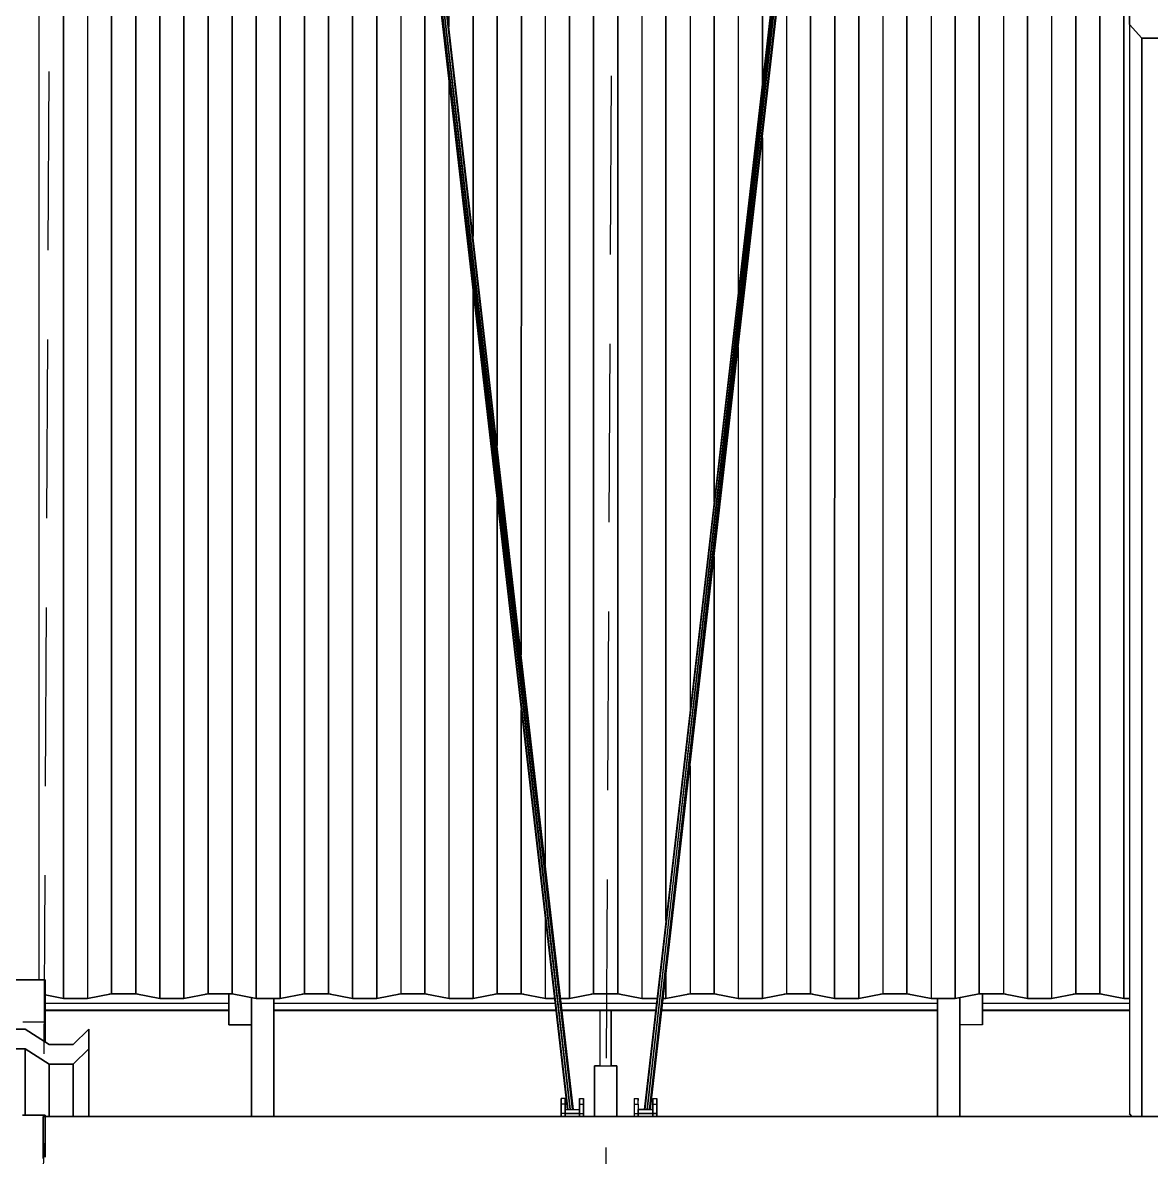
# Model space of a CAD drawing. Header units: millimetres. Extents: x -4997 to -4876, y -8737 to -8661.
# Drawn here: x -4954.229 to -4950.215, y -8700.73 to -8696.697 of the extents above; entities that cross this region are included whole.
import ezdxf

# ---------------------------------------------------------------- set-up
doc = ezdxf.new("R2010")
doc.units = ezdxf.units.MM
doc.header["$LTSCALE"] = 0.1
doc.linetypes.add('HIDDEN', pattern=[9.525, 6.35, -3.175])
for name, color, linetype in [('cobertura nova', 4, 'Continuous'), ('hachuras cobertura', 251, 'Continuous'), ('imagem', 7, 'Continuous'), ('layout cobertura', 251, 'Continuous')]:
    doc.layers.add(name, color=color, linetype=linetype)
picture_1 = doc.add_image_def('image1.jpg', size_in_pixel=(1920, 1080))

msp = doc.modelspace()

# ---------------------------------------------------------------- linework, layer by layer
at = {"layer": 'cobertura nova'}
for p, q in [((-4952.927, -8695.048), (-4952.2922, -8700.5599)), ((-4952.2894, -8700.5599), (-4952.927, -8695.048)), ((-4952.2818, -8700.5599), (-4952.9237, -8695.0536)), ((-4952.2894, -8700.5599), (-4952.9237, -8695.0536)), ((-4952.2736, -8700.5599), (-4952.9157, -8695.0559)), ((-4952.9157, -8695.0559), (-4952.2817, -8700.5599)), ((-4952.2697, -8700.5599), (-4952.9078, -8695.0536)), ((-4952.9078, -8695.0536), (-4952.2735, -8700.5599)), ((-4952.2697, -8700.5599), (-4952.9045, -8695.048)), ((-4951.384, -8695.048), (-4952.0189, -8700.5599)), ((-4952.0161, -8700.5599), (-4951.3807, -8695.0424)), ((-4951.384, -8695.048), (-4952.0161, -8700.5599)), ((-4952.0084, -8700.5599), (-4951.3727, -8695.0401)), ((-4951.3807, -8695.0424), (-4952.0084, -8700.5599)), ((-4952.0003, -8700.5599), (-4951.3727, -8695.0401)), ((-4952.0002, -8700.5599), (-4951.3648, -8695.0424)), ((-4951.9964, -8700.5599), (-4951.3648, -8695.0424)), ((-4951.9964, -8700.5599), (-4951.3615, -8695.048)), ((-4950.2926, -8696.6422), (-4950.2927, -8696.7036)), ((-4950.2927, -8696.7036), (-4950.2926, -8696.6422)), ((-4950.2927, -8696.7036), (-4950.2927, -8700.5751)), ((-4950.2927, -8696.7036), (-4950.2492, -8696.7515)), ((-4950.2492, -8696.7516), (-4950.2927, -8696.7036)), ((-4950.2492, -8696.7516), (-4950.2492, -8696.7515)), ((-4950.2492, -8696.7515), (-4950.1635, -8696.7515)), ((-4950.1635, -8696.7516), (-4950.2492, -8696.7516)), ((-4954.2291, -8700.099), (-4958.0691, -8700.099)), ((-4958.0691, -8700.099), (-4954.2291, -8700.099)), ((-4954.1491, -8700.099), (-4954.2291, -8700.099)), ((-4954.2291, -8700.099), (-4954.1491, -8700.0991)), ((-4954.1492, -8700.249), (-4954.1492, -8700.0991)), ((-4954.1491, -8700.0991), (-4954.1491, -8700.099)), ((-4954.1491, -8700.0991), (-4954.1491, -8700.249)), ((-4954.1491, -8700.1021), (-4954.1491, -8700.1019)), ((-4951.9415, -8700.0833), (-4951.9415, -8700.166)), ((-4954.0843, -8700.166), (-4954.1491, -8700.1526)), ((-4954.1491, -8700.1526), (-4954.0843, -8700.166)), ((-4954.0843, -8700.1433), (-4954.0843, -8700.1433)), ((-4954.0843, -8700.1433), (-4954.0843, -8700.1433)), ((-4953.9129, -8700.1483), (-4953.9986, -8700.166)), ((-4953.9986, -8700.166), (-4953.9129, -8700.1483)), ((-4953.8187, -8700.1501), (-4953.9214, -8700.1501)), ((-4953.9129, -8700.1483), (-4953.8272, -8700.1483)), ((-4953.8272, -8700.1483), (-4953.9129, -8700.1483)), ((-4953.8272, -8700.1483), (-4953.7415, -8700.166)), ((-4953.7415, -8700.166), (-4953.8272, -8700.1483)), ((-4953.6558, -8700.166), (-4953.57, -8700.1483)), ((-4953.57, -8700.1483), (-4953.6558, -8700.166)), ((-4953.4958, -8700.1501), (-4953.5786, -8700.1501)), ((-4953.57, -8700.1483), (-4953.4843, -8700.1483)), ((-4953.4843, -8700.1483), (-4953.57, -8700.1483)), ((-4953.4958, -8700.1483), (-4953.4958, -8700.2594)), ((-4953.4958, -8700.2594), (-4953.4958, -8700.1483)), ((-4953.4843, -8700.1483), (-4953.3986, -8700.166)), ((-4953.3986, -8700.166), (-4953.4843, -8700.1483)), ((-4953.3129, -8700.166), (-4953.2272, -8700.1483)), ((-4953.2272, -8700.1483), (-4953.3129, -8700.166)), ((-4953.1329, -8700.1501), (-4953.2357, -8700.1501)), ((-4953.2272, -8700.1483), (-4953.1415, -8700.1483)), ((-4953.1415, -8700.1483), (-4953.2272, -8700.1483)), ((-4953.1415, -8700.1483), (-4953.0558, -8700.166)), ((-4953.0558, -8700.166), (-4953.1415, -8700.1483)), ((-4952.8843, -8700.1483), (-4952.97, -8700.166)), ((-4952.97, -8700.166), (-4952.8843, -8700.1483)), ((-4952.7901, -8700.1501), (-4952.8929, -8700.1501)), ((-4952.7986, -8700.1483), (-4952.8843, -8700.1483)), ((-4952.8843, -8700.1483), (-4952.7986, -8700.1483)), ((-4952.7129, -8700.166), (-4952.7986, -8700.1483)), ((-4952.7986, -8700.1483), (-4952.7129, -8700.166)), ((-4952.6272, -8700.166), (-4952.5415, -8700.1483)), ((-4952.5415, -8700.1483), (-4952.6272, -8700.166)), ((-4952.4472, -8700.1501), (-4952.55, -8700.1501)), ((-4952.5415, -8700.1483), (-4952.4558, -8700.1483)), ((-4952.4558, -8700.1483), (-4952.5415, -8700.1483)), ((-4952.37, -8700.166), (-4952.4558, -8700.1483)), ((-4952.4558, -8700.1483), (-4952.37, -8700.166)), ((-4952.2843, -8700.166), (-4952.1986, -8700.1483)), ((-4952.1986, -8700.1483), (-4952.2843, -8700.166)), ((-4952.1043, -8700.1501), (-4952.2072, -8700.1501)), ((-4952.1986, -8700.1483), (-4952.1129, -8700.1483)), ((-4952.1129, -8700.1483), (-4952.1986, -8700.1483)), ((-4952.0272, -8700.166), (-4952.1129, -8700.1483)), ((-4952.1129, -8700.1483), (-4952.0272, -8700.166)), ((-4951.8558, -8700.1483), (-4951.9415, -8700.166)), ((-4951.9415, -8700.166), (-4951.8558, -8700.1483)), ((-4951.7615, -8700.1501), (-4951.8644, -8700.1501)), ((-4951.77, -8700.1483), (-4951.8558, -8700.1483)), ((-4951.8558, -8700.1483), (-4951.77, -8700.1483)), ((-4951.6843, -8700.166), (-4951.77, -8700.1483)), ((-4951.77, -8700.1483), (-4951.6843, -8700.166)), ((-4951.5129, -8700.1483), (-4951.5986, -8700.166)), ((-4951.5986, -8700.166), (-4951.5129, -8700.1483)), ((-4951.4186, -8700.1501), (-4951.5215, -8700.1501)), ((-4951.4272, -8700.1483), (-4951.5129, -8700.1483)), ((-4951.5129, -8700.1483), (-4951.4272, -8700.1483)), ((-4951.4272, -8700.1483), (-4951.3415, -8700.166)), ((-4951.3415, -8700.166), (-4951.4272, -8700.1483)), ((-4951.17, -8700.1483), (-4951.2558, -8700.166)), ((-4951.2558, -8700.166), (-4951.17, -8700.1483)), ((-4951.0757, -8700.1501), (-4951.1787, -8700.1501)), ((-4951.0843, -8700.1483), (-4951.17, -8700.1483)), ((-4951.17, -8700.1483), (-4951.0843, -8700.1483)), ((-4950.9986, -8700.166), (-4951.0843, -8700.1483)), ((-4951.0843, -8700.1483), (-4950.9986, -8700.166)), ((-4950.9129, -8700.166), (-4950.8272, -8700.1483)), ((-4950.8272, -8700.1483), (-4950.9129, -8700.166)), ((-4950.7415, -8700.1483), (-4950.8272, -8700.1483)), ((-4950.8272, -8700.1483), (-4950.7415, -8700.1483)), ((-4950.8158, -8700.1483), (-4950.8158, -8700.2594)), ((-4950.8158, -8700.2594), (-4950.8158, -8700.1483)), ((-4950.7328, -8700.1501), (-4950.8158, -8700.1501)), ((-4950.6558, -8700.166), (-4950.7415, -8700.1483)), ((-4950.7415, -8700.1483), (-4950.6558, -8700.166)), ((-4950.4843, -8700.1483), (-4950.57, -8700.166)), ((-4950.57, -8700.166), (-4950.4843, -8700.1483)), ((-4950.39, -8700.1501), (-4950.493, -8700.1501)), ((-4950.4843, -8700.1483), (-4950.3986, -8700.1483)), ((-4950.3986, -8700.1483), (-4950.4843, -8700.1483)), ((-4950.3986, -8700.1483), (-4950.3129, -8700.166)), ((-4950.3129, -8700.166), (-4950.3986, -8700.1483)), ((-4953.4958, -8700.1827), (-4954.1491, -8700.1827)), ((-4953.9986, -8700.166), (-4954.0843, -8700.166)), ((-4954.0843, -8700.166), (-4953.9986, -8700.166)), ((-4953.7415, -8700.166), (-4953.6558, -8700.166)), ((-4953.6558, -8700.166), (-4953.7415, -8700.166)), ((-4953.4158, -8700.5846), (-4953.4158, -8700.1625)), ((-4953.4158, -8700.1625), (-4953.4158, -8700.5846)), ((-4953.4158, -8700.1625), (-4953.4158, -8700.2594)), ((-4953.4158, -8700.2594), (-4953.4158, -8700.1625)), ((-4953.3986, -8700.166), (-4953.3129, -8700.166)), ((-4953.3129, -8700.166), (-4953.3986, -8700.166)), ((-4953.3358, -8700.166), (-4953.3358, -8700.5846)), ((-4953.3358, -8700.5846), (-4953.3358, -8700.166)), ((-4952.3356, -8700.1827), (-4953.3358, -8700.1827)), ((-4953.0558, -8700.166), (-4952.97, -8700.166)), ((-4952.97, -8700.166), (-4953.0558, -8700.166)), ((-4952.6272, -8700.166), (-4952.7129, -8700.166)), ((-4952.7129, -8700.166), (-4952.6272, -8700.166)), ((-4952.3375, -8700.166), (-4952.37, -8700.166)), ((-4952.37, -8700.166), (-4952.3375, -8700.166)), ((-4952.2843, -8700.166), (-4952.3151, -8700.166)), ((-4952.315, -8700.166), (-4952.2843, -8700.166)), ((-4951.9754, -8700.1827), (-4952.3131, -8700.1827)), ((-4951.9735, -8700.166), (-4952.0272, -8700.166)), ((-4952.0272, -8700.166), (-4951.9735, -8700.166)), ((-4950.9758, -8700.1827), (-4951.9529, -8700.1827)), ((-4951.9415, -8700.166), (-4951.951, -8700.166)), ((-4951.951, -8700.166), (-4951.9415, -8700.166)), ((-4951.5986, -8700.166), (-4951.6843, -8700.166)), ((-4951.6843, -8700.166), (-4951.5986, -8700.166)), ((-4951.3415, -8700.166), (-4951.2558, -8700.166)), ((-4951.2558, -8700.166), (-4951.3415, -8700.166)), ((-4950.9129, -8700.166), (-4950.9986, -8700.166)), ((-4950.9986, -8700.166), (-4950.9129, -8700.166)), ((-4950.9758, -8700.5846), (-4950.9758, -8700.166)), ((-4950.9758, -8700.166), (-4950.9758, -8700.5846)), ((-4950.8958, -8700.1625), (-4950.8958, -8700.5846)), ((-4950.8958, -8700.5846), (-4950.8958, -8700.1625)), ((-4950.8958, -8700.1625), (-4950.8958, -8700.2594)), ((-4950.8958, -8700.2594), (-4950.8958, -8700.1625)), ((-4950.8958, -8700.1827), (-4950.8958, -8700.1827)), ((-4950.2927, -8700.1827), (-4950.8158, -8700.1827)), ((-4950.57, -8700.166), (-4950.6558, -8700.166)), ((-4950.6558, -8700.166), (-4950.57, -8700.166)), ((-4950.2927, -8700.166), (-4950.3129, -8700.166)), ((-4950.3129, -8700.166), (-4950.2927, -8700.166)), ((-4953.4958, -8700.2072), (-4954.1491, -8700.2072)), ((-4953.4958, -8700.2093), (-4954.1491, -8700.2092)), ((-4953.4958, -8700.2093), (-4953.4958, -8700.2108)), ((-4953.4958, -8700.2108), (-4953.4958, -8700.2108)), ((-4953.4958, -8700.2108), (-4953.4958, -8700.2594)), ((-4952.3328, -8700.2072), (-4953.3358, -8700.2072)), ((-4952.3326, -8700.2093), (-4953.3358, -8700.2093)), ((-4951.9782, -8700.2072), (-4952.3103, -8700.2072)), ((-4951.9785, -8700.2093), (-4952.3101, -8700.2093)), ((-4952.1755, -8700.4046), (-4952.1755, -8700.2093)), ((-4952.136, -8700.4046), (-4952.136, -8700.2093)), ((-4952.136, -8700.2093), (-4952.136, -8700.4046)), ((-4952.136, -8700.4046), (-4952.136, -8700.2093)), ((-4950.9758, -8700.2093), (-4951.956, -8700.2093)), ((-4950.9758, -8700.2072), (-4951.9557, -8700.2072)), ((-4950.8958, -8700.2072), (-4950.8958, -8700.2072)), ((-4950.8958, -8700.2093), (-4950.8958, -8700.2093)), ((-4950.2927, -8700.2072), (-4950.8158, -8700.2072)), ((-4950.2927, -8700.2093), (-4950.8158, -8700.2093)), ((-4950.8158, -8700.2108), (-4950.8158, -8700.2093)), ((-4950.8158, -8700.2093), (-4950.8158, -8700.2108)), ((-4950.8158, -8700.2594), (-4950.8158, -8700.2108)), ((-4950.8158, -8700.2108), (-4950.8158, -8700.2108)), ((-4950.8158, -8700.2108), (-4950.8158, -8700.2108)), ((-4950.8158, -8700.2108), (-4950.8158, -8700.2594)), ((-4954.3063, -8700.2739), (-4954.2206, -8700.2739)), ((-4954.2206, -8700.2739), (-4954.3063, -8700.2739)), ((-4954.2291, -8700.2489), (-4954.1491, -8700.2489)), ((-4954.1491, -8700.249), (-4954.2291, -8700.249)), ((-4954.2206, -8700.2739), (-4954.1349, -8700.3285)), ((-4954.1349, -8700.3285), (-4954.2206, -8700.2739)), ((-4954.1492, -8700.2518), (-4954.1492, -8700.249)), ((-4954.1492, -8700.3194), (-4954.1492, -8700.2518)), ((-4954.1491, -8700.2489), (-4954.1491, -8700.2518)), ((-4954.1491, -8700.2518), (-4954.1491, -8700.3194)), ((-4954.0491, -8700.3285), (-4953.9938, -8700.2739)), ((-4953.9938, -8700.2739), (-4953.994, -8700.3439)), ((-4953.9938, -8700.5614), (-4953.9938, -8700.2739)), ((-4953.4158, -8700.2594), (-4953.4958, -8700.2594)), ((-4953.4958, -8700.2594), (-4953.4158, -8700.2594)), ((-4950.8158, -8700.2594), (-4950.8958, -8700.2594)), ((-4954.2207, -8700.3439), (-4954.3064, -8700.3439)), ((-4954.3064, -8700.3439), (-4954.2207, -8700.3439)), ((-4954.135, -8700.3985), (-4954.2207, -8700.3439)), ((-4954.2207, -8700.3439), (-4954.135, -8700.3985)), ((-4954.1349, -8700.3285), (-4954.0491, -8700.3285)), ((-4954.0491, -8700.3285), (-4954.1349, -8700.3285)), ((-4954.1349, -8700.3285), (-4954.1349, -8700.3285)), ((-4953.994, -8700.3439), (-4954.0493, -8700.3985)), ((-4954.0493, -8700.3985), (-4953.994, -8700.3439)), ((-4953.994, -8700.3439), (-4953.994, -8700.5846)), ((-4954.0493, -8700.3985), (-4954.135, -8700.3985)), ((-4954.135, -8700.3985), (-4954.0493, -8700.3985)), ((-4954.1349, -8700.3985), (-4954.1349, -8700.3985)), ((-4954.1349, -8700.3985), (-4954.1349, -8700.3985)), ((-4952.1958, -8700.5846), (-4952.1958, -8700.4046)), ((-4952.1958, -8700.4046), (-4952.1158, -8700.4046)), ((-4952.1755, -8700.4046), (-4952.1958, -8700.4046)), ((-4952.1958, -8700.5846), (-4952.1958, -8700.4046)), ((-4952.1958, -8700.4046), (-4952.1958, -8700.5846)), ((-4952.1158, -8700.4046), (-4952.136, -8700.4046)), ((-4952.1158, -8700.4046), (-4952.1158, -8700.5846)), ((-4952.1158, -8700.4046), (-4952.1158, -8700.5846)), ((-4952.1158, -8700.5846), (-4952.1158, -8700.4046)), ((-4952.3143, -8700.5211), (-4952.3143, -8700.5412)), ((-4952.3143, -8700.5279), (-4952.3143, -8700.5211)), ((-4952.2998, -8700.5211), (-4952.3143, -8700.5211)), ((-4952.3143, -8700.5211), (-4952.3143, -8700.5279)), ((-4952.3143, -8700.5412), (-4952.3143, -8700.5211)), ((-4952.3143, -8700.5494), (-4952.3143, -8700.5279)), ((-4952.3143, -8700.5412), (-4952.3143, -8700.5745)), ((-4952.2998, -8700.5412), (-4952.3143, -8700.5412)), ((-4952.3143, -8700.5745), (-4952.3143, -8700.5412)), ((-4952.3143, -8700.5846), (-4952.3143, -8700.5494)), ((-4952.3143, -8700.5494), (-4952.3143, -8700.5846)), ((-4952.2998, -8700.5412), (-4952.2998, -8700.5211)), ((-4952.2998, -8700.5211), (-4952.2998, -8700.5412)), ((-4952.2998, -8700.5745), (-4952.2998, -8700.5412)), ((-4952.2998, -8700.5412), (-4952.2998, -8700.5745)), ((-4952.2487, -8700.5211), (-4952.2487, -8700.5412)), ((-4952.2487, -8700.5211), (-4952.2343, -8700.5211)), ((-4952.2487, -8700.5412), (-4952.2487, -8700.5211)), ((-4952.2487, -8700.5412), (-4952.2487, -8700.5745)), ((-4952.2487, -8700.5412), (-4952.2343, -8700.5412)), ((-4952.2487, -8700.5745), (-4952.2487, -8700.5412)), ((-4952.2343, -8700.5211), (-4952.2343, -8700.5412)), ((-4952.2343, -8700.5279), (-4952.2343, -8700.5211)), ((-4952.2343, -8700.5412), (-4952.2343, -8700.5211)), ((-4952.2343, -8700.5412), (-4952.2343, -8700.5745)), ((-4952.2343, -8700.5745), (-4952.2343, -8700.5412)), ((-4952.0543, -8700.5211), (-4952.0543, -8700.5412)), ((-4952.0543, -8700.5211), (-4952.0398, -8700.5211)), ((-4952.0543, -8700.5412), (-4952.0398, -8700.5412)), ((-4952.0543, -8700.5412), (-4952.0543, -8700.5745)), ((-4952.0543, -8700.5494), (-4952.0543, -8700.5846)), ((-4952.0398, -8700.5412), (-4952.0398, -8700.5211)), ((-4952.0398, -8700.5211), (-4952.0398, -8700.5279)), ((-4952.0398, -8700.5412), (-4952.0398, -8700.5745)), ((-4951.9887, -8700.5211), (-4951.9743, -8700.5211)), ((-4951.9887, -8700.5412), (-4951.9887, -8700.5211)), ((-4951.9887, -8700.5211), (-4951.9887, -8700.5412)), ((-4951.9887, -8700.5412), (-4951.9743, -8700.5412)), ((-4951.9887, -8700.5745), (-4951.9887, -8700.5412)), ((-4951.9887, -8700.5412), (-4951.9887, -8700.5745)), ((-4951.9887, -8700.5494), (-4951.9887, -8700.5599)), ((-4951.9743, -8700.5211), (-4951.9743, -8700.5412)), ((-4951.9743, -8700.5279), (-4951.9743, -8700.5211)), ((-4951.9743, -8700.5412), (-4951.9743, -8700.5211)), ((-4951.9743, -8700.5211), (-4951.9743, -8700.5279)), ((-4951.9743, -8700.5279), (-4951.9743, -8700.5494)), ((-4951.9743, -8700.5412), (-4951.9743, -8700.5745)), ((-4951.9743, -8700.5745), (-4951.9743, -8700.5412)), ((-4951.9743, -8700.5494), (-4951.9743, -8700.5846)), ((-4954.2292, -8700.58), (-4954.1492, -8700.58)), ((-4954.1492, -8700.58), (-4954.2292, -8700.58)), ((-4954.0758, -8700.5846), (-4954.1558, -8700.5846)), ((-4954.1558, -8700.7346), (-4954.1558, -8700.5846)), ((-4954.1558, -8700.5846), (-4954.0758, -8700.5846)), ((-4954.1558, -8700.5846), (-4954.1558, -8700.7346)), ((-4954.1492, -8700.58), (-4954.1492, -8700.5846)), ((-4954.1492, -8700.5846), (-4954.1492, -8700.58)), ((-4954.1492, -8700.58), (-4954.1492, -8700.73)), ((-4954.1492, -8700.58), (-4954.1492, -8700.5846)), ((-4954.1492, -8700.73), (-4954.1492, -8700.58)), ((-4950.2358, -8700.5846), (-4954.0758, -8700.5846)), ((-4950.2358, -8700.5846), (-4954.0758, -8700.5846)), ((-4954.0758, -8700.5846), (-4950.2358, -8700.5846)), ((-4953.9938, -8700.5614), (-4953.994, -8700.5615)), ((-4952.3143, -8700.5846), (-4953.994, -8700.5846)), ((-4953.994, -8700.5846), (-4952.3143, -8700.5846)), ((-4953.9939, -8700.5846), (-4953.9938, -8700.5614)), ((-4953.9939, -8700.5846), (-4953.4158, -8700.5846)), ((-4953.3358, -8700.5846), (-4952.3143, -8700.5846)), ((-4952.3143, -8700.5846), (-4953.3358, -8700.5846)), ((-4953.3358, -8700.5846), (-4952.3143, -8700.5846)), ((-4952.3143, -8700.5745), (-4952.3143, -8700.5846)), ((-4952.2998, -8700.5745), (-4952.3143, -8700.5745)), ((-4952.3143, -8700.5846), (-4952.3143, -8700.5745)), ((-4952.2998, -8700.5599), (-4952.2487, -8700.5599)), ((-4952.2998, -8700.5744), (-4952.2487, -8700.5744)), ((-4952.2487, -8700.5744), (-4952.2998, -8700.5744)), ((-4952.2998, -8700.5846), (-4952.2998, -8700.5745)), ((-4952.2998, -8700.5846), (-4952.2998, -8700.5745)), ((-4952.2998, -8700.5745), (-4952.2998, -8700.5846)), ((-4952.2487, -8700.5743), (-4952.2487, -8700.5744)), ((-4952.2487, -8700.5745), (-4952.2487, -8700.5846)), ((-4952.2487, -8700.5745), (-4952.2343, -8700.5745)), ((-4952.2487, -8700.5846), (-4952.2487, -8700.5745)), ((-4952.2343, -8700.5745), (-4952.2343, -8700.5846)), ((-4952.2343, -8700.5846), (-4952.2343, -8700.5745)), ((-4952.2343, -8700.5846), (-4952.0543, -8700.5846)), ((-4952.0543, -8700.5846), (-4952.2343, -8700.5846)), ((-4952.0543, -8700.5846), (-4952.2343, -8700.5846)), ((-4952.2343, -8700.5846), (-4952.0543, -8700.5846)), ((-4952.2343, -8700.5846), (-4952.1958, -8700.5846)), ((-4952.0543, -8700.5745), (-4952.0398, -8700.5745)), ((-4952.0543, -8700.5745), (-4952.0543, -8700.5846)), ((-4951.9887, -8700.5599), (-4952.0398, -8700.5599)), ((-4952.0398, -8700.5599), (-4952.0398, -8700.5599)), ((-4952.0398, -8700.5599), (-4951.9887, -8700.5599)), ((-4952.0398, -8700.5744), (-4952.0398, -8700.5599)), ((-4952.0398, -8700.5744), (-4951.9887, -8700.5744)), ((-4951.9887, -8700.5744), (-4952.0398, -8700.5744)), ((-4952.0398, -8700.5745), (-4952.0398, -8700.5846)), ((-4952.0398, -8700.5846), (-4952.0398, -8700.5745)), ((-4952.0398, -8700.5846), (-4952.0398, -8700.5745)), ((-4951.9887, -8700.5599), (-4951.9887, -8700.5744)), ((-4951.9887, -8700.5745), (-4951.9887, -8700.5846)), ((-4951.9743, -8700.5745), (-4951.9887, -8700.5745)), ((-4951.9887, -8700.5745), (-4951.9887, -8700.5846)), ((-4951.9887, -8700.5745), (-4951.9743, -8700.5745)), ((-4951.9887, -8700.5846), (-4951.9887, -8700.5745)), ((-4951.9743, -8700.5846), (-4951.9743, -8700.5745)), ((-4951.9743, -8700.5846), (-4951.9743, -8700.5745)), ((-4951.9743, -8700.5745), (-4951.9743, -8700.5846)), ((-4951.9743, -8700.5846), (-4950.9758, -8700.5846)), ((-4950.9758, -8700.5846), (-4951.9743, -8700.5846)), ((-4950.2841, -8700.5846), (-4951.9743, -8700.5846)), ((-4951.9743, -8700.5846), (-4950.2493, -8700.5846)), ((-4950.8958, -8700.5846), (-4950.2841, -8700.5846)), ((-4950.8958, -8700.5846), (-4950.2841, -8700.5846)), ((-4950.2841, -8700.5846), (-4950.2927, -8700.5751)), ((-4950.2927, -8700.5751), (-4950.2841, -8700.5846)), ((-4950.2493, -8700.5614), (-4950.2493, -8700.5614)), ((-4950.2493, -8700.5614), (-4950.2493, -8700.5614)), ((-4950.2358, -8700.5846), (-4950.1558, -8700.5846)), ((-4950.1558, -8700.5846), (-4950.2358, -8700.5846))]:
    msp.add_line(p, q, dxfattribs=at)
at = {"layer": 'hachuras cobertura'}
for p, q in [((-4954.1701, -8700.099), (-4954.17, -8692.5064)), ((-4954.0843, -8700.166), (-4954.0843, -8692.5241)), ((-4954.0843, -8692.5241), (-4954.0843, -8700.166)), ((-4953.9986, -8692.5241), (-4953.9986, -8700.166)), ((-4953.9128, -8692.5064), (-4953.9129, -8700.1483)), ((-4953.9129, -8700.1483), (-4953.9128, -8692.5064)), ((-4953.8272, -8700.1483), (-4953.8271, -8692.5064)), ((-4953.8271, -8692.5064), (-4953.8272, -8700.1483)), ((-4953.7414, -8692.5242), (-4953.7415, -8700.166)), ((-4953.7415, -8700.166), (-4953.7414, -8692.5242)), ((-4953.6557, -8692.5242), (-4953.6558, -8700.166)), ((-4953.6558, -8700.166), (-4953.6557, -8692.5242)), ((-4953.57, -8692.5065), (-4953.57, -8700.1483)), ((-4953.57, -8700.1483), (-4953.57, -8692.5065)), ((-4953.4843, -8692.5065), (-4953.4843, -8700.1483)), ((-4953.4843, -8700.1483), (-4953.4843, -8692.5065)), ((-4953.3986, -8692.5242), (-4953.3986, -8700.166)), ((-4953.3986, -8700.166), (-4953.3986, -8692.5242)), ((-4953.3128, -8692.5242), (-4953.3129, -8700.166)), ((-4953.3129, -8700.166), (-4953.3128, -8692.5242)), ((-4953.2271, -8692.5065), (-4953.2272, -8700.1483)), ((-4953.2272, -8700.1483), (-4953.2271, -8692.5065)), ((-4953.1414, -8692.5065), (-4953.1415, -8700.1483)), ((-4953.1415, -8700.1483), (-4953.1414, -8692.5065)), ((-4953.0557, -8692.5242), (-4953.0558, -8700.166)), ((-4953.0558, -8700.166), (-4953.0557, -8692.5242)), ((-4952.97, -8700.166), (-4952.97, -8692.5242)), ((-4952.97, -8692.5242), (-4952.97, -8700.166)), ((-4952.7129, -8696.7117), (-4952.7128, -8692.5242)), ((-4952.6271, -8692.5242), (-4952.6272, -8697.4559)), ((-4952.6272, -8697.4559), (-4952.6271, -8692.5242)), ((-4952.5414, -8692.5065), (-4952.5415, -8698.2001)), ((-4952.5415, -8698.2001), (-4952.5414, -8692.5065)), ((-4952.4558, -8698.9443), (-4952.4557, -8692.5065)), ((-4952.4557, -8692.5065), (-4952.4558, -8698.9443)), ((-4952.37, -8699.6885), (-4952.37, -8692.5242)), ((-4952.2843, -8692.5242), (-4952.2843, -8700.166)), ((-4952.2843, -8700.166), (-4952.2843, -8692.5242)), ((-4952.1986, -8692.5065), (-4952.1986, -8700.1483)), ((-4952.1986, -8700.1483), (-4952.1986, -8692.5065)), ((-4952.1129, -8700.1483), (-4952.1128, -8692.5065)), ((-4952.1128, -8692.5065), (-4952.1129, -8700.1483)), ((-4952.0271, -8692.5242), (-4952.0272, -8700.166)), ((-4951.9414, -8692.5242), (-4951.9415, -8699.8881)), ((-4951.9415, -8699.8881), (-4951.9414, -8692.5242)), ((-4951.8557, -8692.5065), (-4951.8558, -8699.1439)), ((-4951.77, -8692.5065), (-4951.77, -8698.3997)), ((-4951.77, -8698.3997), (-4951.77, -8692.5065)), ((-4951.6843, -8692.5242), (-4951.6843, -8697.6555)), ((-4951.5986, -8692.5242), (-4951.5986, -8696.9112)), ((-4951.5986, -8696.9112), (-4951.5986, -8692.5242)), ((-4951.3414, -8692.5242), (-4951.3415, -8700.166)), ((-4951.3415, -8700.166), (-4951.3414, -8692.5242)), ((-4951.2558, -8700.166), (-4951.2557, -8692.5242)), ((-4951.2557, -8692.5242), (-4951.2558, -8700.166)), ((-4951.17, -8692.5065), (-4951.17, -8700.1483)), ((-4951.0843, -8692.5065), (-4951.0843, -8700.1483)), ((-4951.0843, -8700.1483), (-4951.0843, -8692.5065)), ((-4950.9986, -8692.5242), (-4950.9986, -8700.166)), ((-4950.9128, -8692.5242), (-4950.9129, -8700.166)), ((-4950.9129, -8700.166), (-4950.9128, -8692.5242)), ((-4950.8272, -8700.1483), (-4950.8271, -8692.5065)), ((-4950.8271, -8692.5065), (-4950.8272, -8700.1483)), ((-4950.7414, -8692.5065), (-4950.7415, -8700.1483)), ((-4950.6557, -8692.5242), (-4950.6558, -8700.166)), ((-4950.6558, -8700.166), (-4950.6557, -8692.5242)), ((-4950.57, -8692.5242), (-4950.57, -8700.166)), ((-4950.4843, -8692.5065), (-4950.4843, -8700.1483)), ((-4950.4843, -8700.1483), (-4950.4843, -8692.5065)), ((-4950.3986, -8692.5065), (-4950.3986, -8700.1483)), ((-4950.3986, -8700.1483), (-4950.3986, -8692.5065)), ((-4950.3129, -8700.166), (-4950.3128, -8692.5242)), ((-4950.3128, -8692.5242), (-4950.3129, -8700.166)), ((-4952.8843, -8695.4185), (-4952.8843, -8700.1483)), ((-4951.4272, -8695.6181), (-4951.4272, -8700.1483)), ((-4951.4272, -8700.1483), (-4951.4272, -8695.6181)), ((-4952.7986, -8696.1627), (-4952.7986, -8700.1483)), ((-4952.7986, -8700.1483), (-4952.7986, -8696.1627)), ((-4951.5129, -8696.3623), (-4951.5129, -8700.1483)), ((-4950.2493, -8700.5846), (-4950.2492, -8696.7516)), ((-4950.2492, -8696.7516), (-4950.2493, -8700.5846)), ((-4952.7129, -8700.166), (-4952.7129, -8696.9069)), ((-4951.5986, -8697.1065), (-4951.5986, -8700.166)), ((-4951.5986, -8700.166), (-4951.5986, -8697.1065)), ((-4952.6272, -8697.6511), (-4952.6272, -8700.166)), ((-4952.6272, -8700.166), (-4952.6272, -8697.6511)), ((-4951.6843, -8697.8507), (-4951.6843, -8700.166)), ((-4952.5415, -8698.3953), (-4952.5415, -8700.1483)), ((-4952.5415, -8700.1483), (-4952.5415, -8698.3953)), ((-4951.77, -8698.5949), (-4951.77, -8700.1483)), ((-4951.77, -8700.1483), (-4951.77, -8698.5949)), ((-4952.4558, -8700.1483), (-4952.4558, -8699.1395)), ((-4952.4558, -8699.1395), (-4952.4558, -8700.1483)), ((-4951.8558, -8699.3391), (-4951.8558, -8700.1483)), ((-4952.37, -8700.166), (-4952.37, -8699.8838)), ((-4951.9415, -8700.166), (-4951.9415, -8700.0833)), ((-4954.2207, -8700.3439), (-4954.2207, -8700.58)), ((-4954.2207, -8700.58), (-4954.2207, -8700.3439)), ((-4954.135, -8700.5846), (-4954.135, -8700.3985)), ((-4954.135, -8700.3985), (-4954.135, -8700.5846)), ((-4954.0493, -8700.3985), (-4954.0493, -8700.5846)), ((-4954.0493, -8700.5846), (-4954.0493, -8700.3985))]:
    msp.add_line(p, q, dxfattribs=at)
at = {"layer": 'layout cobertura', "linetype": 'HIDDEN'}
for p, q in [((-4952.3309, -8736.5724), (-4952.0047, -8670.3123)), ((-4954.1949, -8708.935), (-4954.1161, -8692.9352))]:
    msp.add_line(p, q, dxfattribs=at)

# ---------------------------------------------------------------- pictures from other files: only their frames are drawn
at = {"layer": 'imagem'}
image = msp.add_image(picture_1, insert=(-4995.0367, -8736.0525), size_in_units=(116.4021, 65.4762), dxfattribs=at)
image.dxf.flags = 7

doc.saveas('drawing.dxf')
